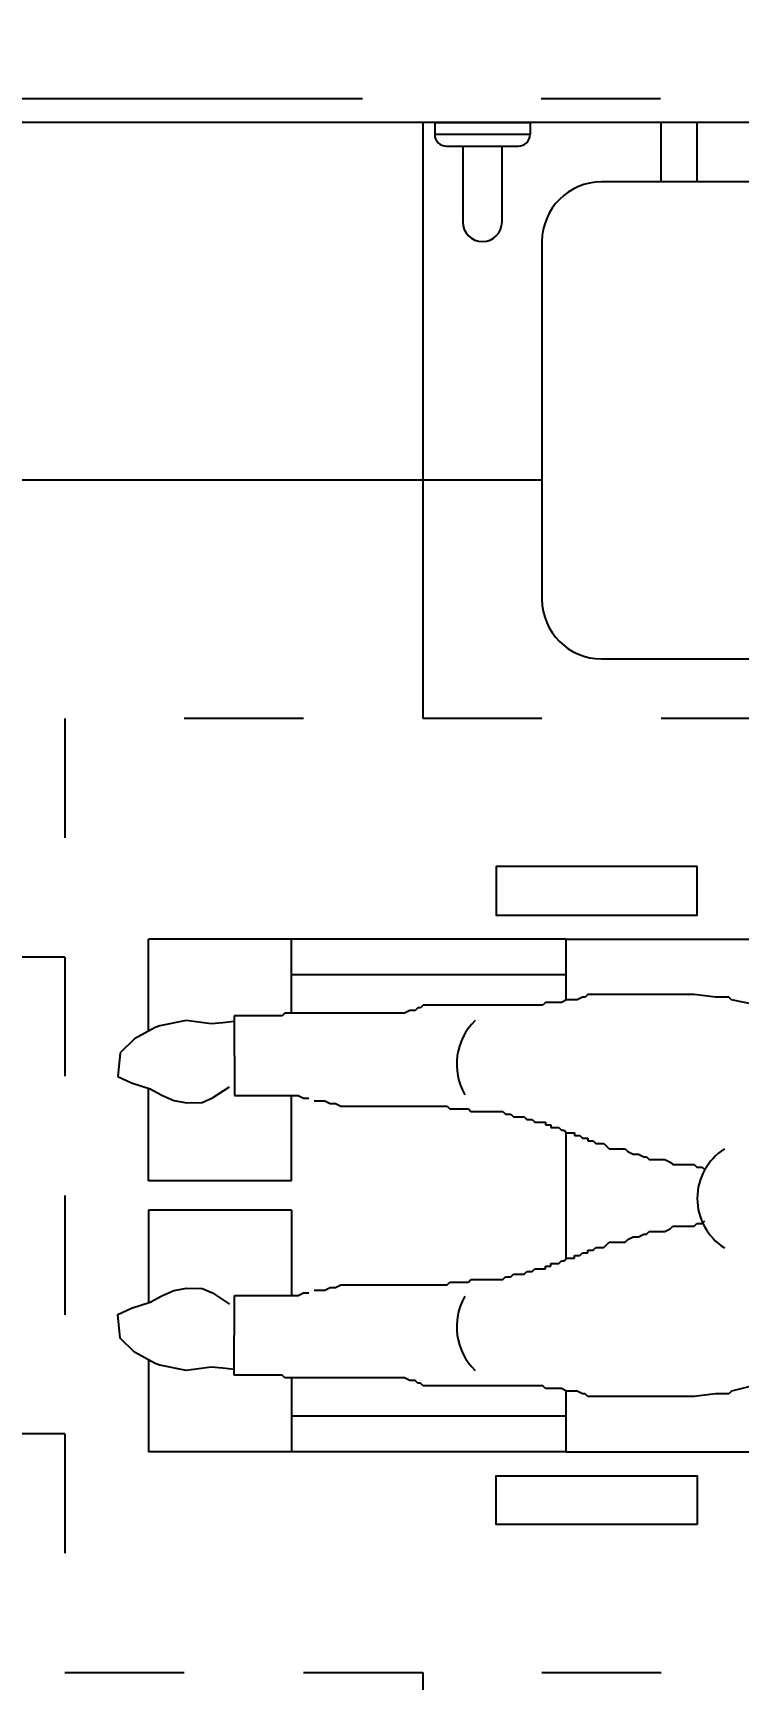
# Model space of a CAD drawing. Header units: inches. Extents: x -64 to 509, y -100 to 268.
# Drawn here: x 71.603 to 72.195, y 1.87 to 3.25 of the extents above; entities that cross this region are included whole.
import ezdxf

# ---------------------------------------------------------------- set-up
doc = ezdxf.new("R2010")
doc.units = ezdxf.units.IN
doc.header["$MEASUREMENT"] = 0
doc.header["$PDMODE"] = 35
doc.linetypes.add('DASHDOTX2', pattern=[2, 1, -0.5, 0, -0.5])
doc.linetypes.add('HIDDEN2', pattern=[0.1875, 0.125, -0.0625])
for name, color, linetype in [('ARQ_REBOCO', 4, 'Continuous'), ('BL-SAN-01', 1, 'Continuous'), ('COTA', 1, 'Continuous'), ('EQUIP', 3, 'Continuous'), ('PISOS', 8, 'Continuous'), ('PROJ COBERTA', 8, 'DASHDOTX2')]:
    doc.layers.add(name, color=color, linetype=linetype)
doc.styles.add('AMB125', font='verdana.ttf')
doc.dimstyles.new('COTA125$0', dxfattribs={"dimtxt": 0.225, "dimasz": 0.1, "dimexe": 0.15, "dimexo": 0.5, "dimgap": 0.15, "dimtad": 1, "dimzin": 4, "dimdsep": 46, "dimtxsty": 'AMB125', "dimblk": 'ARCHTICK', "dimcen": -0.1, "dimdle": 0.05, "dimclrd": 256, "dimclre": 256, "dimclrt": 3, "dimadec": 0, "dimazin": 0, "dimtfac": 1, "dimtix": 1, "dimtmove": 2, "dimatfit": 3, "dimldrblk": 'OPEN30', "dimfxl": 0.5, "dimfxlon": 1, "dimtvp": 0.5, "dimtfillclr": 2, "dimtolj": 1, "dimtzin": 4, "dimarcsym": 0})

# ---------------------------------------------------------------- blocks, each defined once
blk = doc.blocks.new('_ArchTick')
at = {"color": 0, "linetype": 'ByBlock', "const_width": 0.15}
blk.add_lwpolyline([(-0.5, -0.5), (0.5, 0.5)], dxfattribs=at)
blk = doc.blocks.new('*D130')
at = {"layer": 'COTA', "lineweight": -2, "transparency": 16777216}
for p, q in [((66.77481916816689, 3.325366488279316), (66.77481916816689, 3.425366488279316)), ((67.27481916816689, 3.325366488279316), (66.62481916816688, 3.325366488279316)), ((66.77481916816689, 3.325366488279316), (66.77481916816689, 3.175366488279339)), ((67.27481916816689, 3.175366488279339), (66.62481916816688, 3.175366488279339)), ((66.77481916816689, 3.175366488279339), (66.77481916816689, 3.075366488279339))]:
    blk.add_line(p, q, dxfattribs=at)
at = {"layer": 'DEFPOINTS', "color": 0, "transparency": 16777216}
for p in [(72.98025737226112, 3.325366488279315), (66.77481916816689, 3.175366488279339), (72.83025737226114, 3.175366488279337)]:
    blk.add_point(p, dxfattribs=at)
at = {"layer": 'COTA', "lineweight": -2, "transparency": 16777216, "xscale": 0.1, "yscale": 0.1, "zscale": 0.1}
for p, rotation in [((66.77481916816689, 3.325366488279316), 270), ((66.77481916816689, 3.175366488279339), 90)]:
    blk.add_blockref('_ArchTick', p, dxfattribs=dict(at, rotation=rotation))
at = {"layer": 'COTA', "color": 2, "transparency": 16777216, "insert": (66.50959922189422, 3.250366488279338), "char_height": 0.225, "attachment_point": 5, "rotation": 90, "style": 'AMB125'}
blk.add_mtext('\\A1;.15', dxfattribs=at)
blk = doc.blocks.new('_Open30')
at = {"color": 0, "linetype": 'ByBlock', "lineweight": -2}
for p, q in [((-1, 0.26794919), (0, 0)), ((0, 0), (-1, -0.26794919)), ((0, 0), (-1, 0))]:
    blk.add_line(p, q, dxfattribs=at)
blk = doc.blocks.new('*D131')
at = {"layer": 'COTA', "lineweight": -2, "transparency": 16777216}
for p, q in [((66.77481916816687, 3.225366488279339), (66.77481916816687, -6.124633511720775)), ((67.27481916816687, 3.175366488279339), (66.62481916816687, 3.175366488279339)), ((67.27481916816687, -6.074633511720775), (66.62481916816687, -6.074633511720775))]:
    blk.add_line(p, q, dxfattribs=at)
at = {"layer": 'DEFPOINTS', "color": 0, "transparency": 16777216}
for p in [(72.83025737226114, 3.175366488279337), (66.77481916816687, -6.074633511720775), (72.98025737226124, -6.074633511720776)]:
    blk.add_point(p, dxfattribs=at)
at = {"layer": 'COTA', "lineweight": -2, "transparency": 16777216, "xscale": 0.1, "yscale": 0.1, "zscale": 0.1}
for p, rotation in [((66.77481916816687, 3.175366488279339), 90), ((66.77481916816687, -6.074633511720775), 270)]:
    blk.add_blockref('_ArchTick', p, dxfattribs=dict(at, rotation=rotation))
at = {"layer": 'COTA', "color": 2, "transparency": 16777216, "insert": (66.50763481625283, -1.449633511720707), "char_height": 0.225, "attachment_point": 5, "rotation": 90, "style": 'AMB125'}
blk.add_mtext('\\A1;9.25', dxfattribs=at)

msp = doc.modelspace()

# ---------------------------------------------------------------- hatches: boundary and pattern name
at = {"layer": 'PISOS'}
h = msp.add_hatch(dxfattribs=at)
h.set_pattern_fill('_USER,_O', color=256, scale=0.4, double=1, pattern_type=0)
h.set_pattern_definition([(0, (69.53025737226164, -5.924633511720799), (0, 0.4), []), (90, (69.53025737226164, -5.924633511720799), (-0.4, 2.449212707644755e-17), [])])
edge = h.paths.add_edge_path()
edge.add_line((70.06343424301015, -5.639657453396666), (70.06343424301015, -5.924633511720799))
edge.add_line((70.06343424301015, -5.924633511720799), (70.58025737226126, -5.924633511720799))
edge.add_line((70.58025737226126, -5.924633511720799), (70.58025737226114, -4.824633511720734))
edge.add_line((70.58025737226114, -4.824633511720734), (69.48025737226016, -4.824633511720778))
edge.add_line((69.48025737226016, -4.824633511720778), (69.48025737226016, -5.924633511720799))
edge.add_line((69.48025737226016, -5.924633511720799), (70.04708050151264, -5.924633511720799))
edge.add_line((70.04708050151264, -5.924633511720799), (70.04708050151264, -5.639657453396666))
edge.add_arc((70.0552573722614, -5.576405695460946), 0.063778100451493, -82.6339409716997, 262.63394097169964, ccw=False)
edge = h.paths.add_edge_path()
edge.add_line((70.68025737226117, -4.824633511720734), (70.68025737226117, -5.924633511720799))
edge.add_line((70.68025737226117, -5.924633511720799), (71.17208050151264, -5.924633511720799))
edge.add_line((71.17208050151264, -5.924633511720799), (71.17208050151264, -5.639657453396666))
edge.add_arc((71.1802573722614, -5.576405695460946), 0.063778100451493, -82.6339409716997, 262.63394097169964, ccw=False)
edge.add_line((71.18843424301015, -5.639657453396666), (71.18843424301015, -5.924633511720799))
edge.add_line((71.18843424301015, -5.924633511720799), (71.68025737226117, -5.924633511720799))
edge.add_line((71.68025737226117, -5.924633511720799), (71.68025737226117, -4.824633511720705))
edge.add_line((71.68025737226117, -4.824633511720705), (70.68025737226117, -4.824633511720734))
edge = h.paths.add_edge_path()
edge.add_line((71.78025737226119, -4.824633511720705), (71.78025737226119, -5.924633511720799))
edge.add_line((71.78025737226119, -5.924633511720799), (72.29708050151264, -5.924633511720799))
edge.add_line((72.29708050151264, -5.924633511720799), (72.29708050151264, -5.639657453396666))
edge.add_arc((72.3052573722614, -5.576405695460946), 0.063778100451493, -82.6339409716997, 262.63394097169964, ccw=False)
edge.add_line((72.31343424301015, -5.639657453396666), (72.31343424301015, -5.924633511720799))
edge.add_line((72.31343424301015, -5.924633511720799), (72.83025737226126, -5.924633511720799))
edge.add_line((72.83025737226126, -5.924633511720799), (72.83025737226117, -4.824633511720663))
edge.add_line((72.83025737226117, -4.824633511720663), (71.78025737226119, -4.824633511720705))
edge = h.paths.add_edge_path(flags=17)
edge.add_arc((72.87482241067755, -0.8446335117207578), 0.8802222222222014, 180, 267.0979138310177)
edge.add_line((72.83025737226114, -1.723726861624357), (72.83025737226126, -0.8446335117207582))
edge.add_line((72.83025737226126, -0.8446335117207582), (71.99460018845535, -0.8446335117207581))
edge = h.paths.add_edge_path(flags=17)
edge.add_arc((71.42686557775949, 0.007083017137104408), 0.4317298525222815, 270.4501368342915, 323.6356146296331, ccw=False)
edge.add_line((71.43025737226117, -0.4246335117206286), (71.43025737226117, -0.6246335117206172))
edge.add_line((71.43025737226117, -0.6246335117206172), (72.83025737226114, -0.6246335117206172))
edge.add_line((72.83025737226114, -0.6246335117206172), (72.83025737226114, 0.1753664882793373))
edge.add_line((72.83025737226114, 0.1753664882793373), (71.35025737226113, 0.1753664882793373))
edge.add_line((71.35025737226113, 0.1753664882793373), (71.7745214409731, -0.2488975804325266))
edge = h.paths.add_edge_path(flags=16)
edge.add_arc((72.41503940568728, -0.2269120632526196), 0.1687974129083938, 142.7045753202198, 179.2265559700913, ccw=False)
edge.add_arc((72.463616180551, -0.2740389521349838), 0.2361341343275665, 119.80175941857269, 140.7493371870428, ccw=False)
edge.add_arc((72.48062737226105, -0.3124835117207124), 0.2779829480382423, 97.10226339348498, 118.90605981831041, ccw=False)
edge.add_arc((72.46842681670553, -0.3199390672762624), 0.2841716419272859, 74.10437847186648, 94.47443525321148, ccw=False)
edge.add_arc((72.46664799726109, -0.3221960117204293), 0.2868315603172294, 60.87415477665883, 73.88611532732841, ccw=False)
edge.add_arc((72.35850737226028, -0.5921335117211063), 0.5764549527073777, 60.05478462600291, 64.54626975780252, ccw=False)
edge.add_arc((72.57480737226147, -0.2343835117204762), 0.158739298851544, 54.82316965519709, 63.24931728084829, ccw=False)
edge.add_line((72.66625737226104, -0.1046335117206354), (72.70343032587066, -0.1252573498630767))
edge.add_line((72.70343032587066, -0.1252573498630767), (72.70396188807639, -0.1253384356233056))
edge.add_arc((72.70441428204546, -0.1223727418261759), 0.00300000000026403, 241.7011865363488, 261.3268259518133, ccw=False)
edge.add_line((72.70299207211983, -0.125014203340001), (72.66625737226119, -0.1046335117206354))
edge.add_line((72.66625737226119, -0.1046335117206354), (72.64625737226105, -0.09363351172065398))
edge.add_arc((72.39350737226104, -0.5741335117215082), 0.5429206318614388, 62.25497603196912, 66.92958775022255)
edge.add_arc((72.46043594368949, -0.3585977974346727), 0.3192171746502668, 62.81858067712727, 74.4041736671854)
edge.add_arc((72.4740729278165, -0.3244390672762661), 0.2826774145865483, 75.2050947263072, 95.64706275386308)
edge.add_arc((72.48152782680641, -0.3109289662661052), 0.2701081458213847, 97.50305241785381, 120.0530140270087)
edge.add_arc((72.48073356273726, -0.2964549402920799), 0.2572658835439396, 121.5144025703507, 138.0967396142496)
edge.add_arc((72.40362387711541, -0.2222854534681309), 0.1503848368675462, 139.5076139119993, 180.8946333791521)
edge.add_arc((72.4036238771154, -0.2269815699731599), 0.150384836867529, 179.1053666209193, 220.4923860881432)
edge.add_arc((72.48073356273723, -0.1528120831491774), 0.2572658835439434, 221.9032603858415, 238.485597429609)
edge.add_arc((72.48152782680644, -0.1383380571751487), 0.270108145821413, 239.9469859729428, 262.4969475821226)
edge.add_arc((72.47407292781648, -0.124827956165064), 0.2826774145864909, 264.3529372461213, 284.7949052737318)
edge.add_arc((72.46043594368956, -0.09066922600661448), 0.3192171746502289, 285.5958263328325, 297.1814193228677)
edge.add_arc((72.39350737226088, 0.1248664882804194), 0.5429206318616745, 293.0704122497881, 297.7450239680381)
edge.add_line((72.64625737226106, -0.3556335117206118), (72.66625737226124, -0.3446335117205592))
edge.add_line((72.66625737226124, -0.3446335117205592), (72.70343032587066, -0.3240096735782032))
edge.add_line((72.70343032587066, -0.3240096735782032), (72.70396188807639, -0.3239285878179743))
edge.add_arc((72.70441428204546, -0.3268942816151323), 0.0030000000002921, 98.67317404810484, 119.7448813007799)
edge.add_line((72.70292586523007, -0.3242895521886027), (72.66625737226104, -0.3446335117206445))
edge.add_arc((72.57480737226054, -0.2148835117208159), 0.1587392988520742, 296.75068271931366, 305.1768303450821, ccw=False)
edge.add_arc((72.35850737226195, 0.1428664882796877), 0.5764549527065179, 295.4537302420599, 299.9452153738197, ccw=False)
edge.add_arc((72.46664799726106, -0.1270710117208667), 0.2868315603172214, 286.1138846725126, 299.1258452233618, ccw=False)
edge.add_arc((72.46842681670549, -0.1293279561650388), 0.2841716419272737, 265.52556474681404, 285.8956215279761, ccw=False)
edge.add_arc((72.48062737226107, -0.1367835117205244), 0.2779829480382922, 241.0939401816652, 262.89773660653105, ccw=False)
edge.add_arc((72.46361618055101, -0.1752280713063243), 0.2361341343275558, 219.2506628129594, 240.1982405813901, ccw=False)
edge.add_arc((72.41503940568731, -0.2223549601886565), 0.1687974129084136, 180.7734440297652, 217.2954246797889, ccw=False)
edge = h.paths.add_edge_path(flags=16)
edge.add_arc((72.41455452528587, -0.2277260384110545), 0.1253353113750237, 123.01888892839861, 178.5861389790632, ccw=False)
edge.add_arc((72.49757780704375, -0.3525574247641655), 0.2752505763337822, 100.7456748537636, 123.35022007393371, ccw=False)
edge.add_arc((72.47526667825457, -0.2341469186607385), 0.1547566338603131, 62.93775935053401, 100.80407232653903, ccw=False)
edge.add_arc((72.47969349314371, -0.2255271797730896), 0.1450666318184272, 0.35296698434689233, 62.9458620333553, ccw=False)
edge.add_arc((72.47969349314361, -0.2237398436682405), 0.1450666318185262, 297.05413797594593, 359.64703301567306, ccw=False)
edge.add_arc((72.47526667825473, -0.2151201047805875), 0.1547566338602996, 259.1959276758434, 297.0622406580999, ccw=False)
edge.add_arc((72.49757780704377, -0.09670959867711931), 0.2752505763337877, 236.6497799258303, 259.2543251476065, ccw=False)
edge.add_arc((72.4145545252859, -0.2215409850302171), 0.1253353113750451, 181.4138610208103, 236.98111107108082, ccw=False)
edge = h.paths.add_edge_path(flags=0)
edge.add_arc((72.40907586541168, -0.2257499500768026), 0.1148239208701806, 123.1672895650037, 179.4429016765808, ccw=False)
edge.add_arc((72.49225517226081, -0.3402035117206965), 0.2562324774590934, 100.34156276324802, 124.7353373183374, ccw=False)
edge.add_arc((72.4734580764865, -0.2271652018615247), 0.1416675304146267, 59.07776214136419, 101.06974684521128, ccw=False)
edge.add_arc((72.47666015003877, -0.2266612894983395), 0.1396119491120727, 0.8322152547312953, 60.09887458396321, ccw=False)
edge.add_arc((72.47666015003877, -0.2226057339429305), 0.1396119491120733, 299.90112541593567, 359.1677847452413, ccw=False)
edge.add_arc((72.47345807648634, -0.2221018215798086), 0.1416675304146491, 258.93025315494333, 300.9222378586036, ccw=False)
edge.add_arc((72.49225517226112, -0.1090635117206318), 0.2562324774592197, 235.26466268167468, 259.6584372367344, ccw=False)
edge.add_arc((72.40907586541168, -0.2235170733644694), 0.1148239208701867, 180.5570983237209, 236.8327104351676, ccw=False)
edge = h.paths.add_edge_path(flags=0)
edge.add_line((72.47825737226106, -0.1796335117206809), (72.55825737226098, -0.1796335117206809))
edge.add_line((72.55825737226098, -0.1796335117206809), (72.55825737226098, -0.269633511720599))
edge.add_line((72.55825737226098, -0.269633511720599), (72.47825737226106, -0.269633511720599))
edge.add_arc((72.47825737226106, -0.2246335117206399), 0.04499999999995907, 90, 270, ccw=False)
edge = h.paths.add_edge_path(flags=16)
edge.add_line((72.71626172731158, -0.3051180898368671), (72.71626172731158, -0.1441489336044128))
edge.add_arc((72.69626172731161, -0.1441489336044441), 0.0199999999999676, 8.961212815037978e-11, 21.17047005452896)
edge.add_arc((72.7073474481279, -0.2352831054857387), 0.09864750907059301, 66.76932594605961, 85.6021324669124, ccw=False)
edge.add_arc((72.71672762504421, -0.2004144984043457), 0.06311516811436135, 46.39461722343441, 62.103822809443216, ccw=False)
edge.add_line((72.76025737226098, -0.1547123589210742), (72.76025737226098, -0.2945546645202057))
edge.add_arc((72.71672762504413, -0.2488525250369527), 0.06311516811440572, 297.89617719072504, 313.6053827766334, ccw=False)
edge.add_arc((72.70734744812759, -0.2139839179555612), 0.09864750907070763, 274.39786753324813, 293.23067405417146, ccw=False)
edge.add_arc((72.6962617273116, -0.3051180898368734), 0.01999999999998182, 338.8295299452531, 360.0000000000181)
edge = h.paths.add_edge_path(flags=0)
edge.add_line((72.74275737226105, -0.2605763500722844), (72.74275737226105, -0.1886906733689955))
edge.add_arc((72.73924869832835, -0.1826335117207284), 0.006999999999946118, 300.0820143132734, 320.9752057014621)
edge.add_arc((72.74756357199556, -0.189372723457423), 0.003702994858203361, 4.038473404899889, 140.9752057016019, ccw=False)
edge.add_line((72.75125737226108, -0.1891119351941768), (72.75125737226108, -0.2596335117206081))
edge.add_arc((72.74756357199556, -0.2598942999838567), 0.003702994858196349, -140.97520570159998, 4.038473404936781, ccw=False)
edge.add_arc((72.73924869832835, -0.2666335117205513), 0.00699999999994474, 39.0247942985365, 59.91798568672571)
edge = h.paths.add_edge_path(flags=17)
edge.add_line((72.83025737226114, 0.2753664882793601), (72.83025737226114, 1.075366488279315))
edge.add_line((72.83025737226114, 1.075366488279315), (71.43025737226117, 1.075366488279315))
edge.add_line((71.43025737226117, 1.075366488279315), (71.43025737226117, 0.875366488279326))
edge.add_arc((71.42686557775949, 0.4436499594215821), 0.4317298525222929, 36.36438537037901, 89.54986316570847, ccw=False)
edge.add_line((71.77452144097306, 0.6996305569912948), (71.35025737226113, 0.2753664882793601))
edge.add_line((71.35025737226113, 0.2753664882793601), (72.83025737226114, 0.2753664882793601))
edge = h.paths.add_edge_path(flags=16)
edge.add_arc((72.4150394056873, 0.6730879367473575), 0.1687974129084072, 142.7045753202776, 179.2265559701106, ccw=False)
edge.add_arc((72.46361618055141, 0.6259610478647615), 0.2361341343280285, 119.80175941875899, 140.7493371871018, ccw=False)
edge.add_arc((72.48062737226083, 0.5875164882796233), 0.2779829480378655, 97.10226339343558, 118.9060598184135, ccw=False)
edge.add_arc((72.46842681670546, 0.5800609327236989), 0.2841716419273063, 74.10437847135847, 94.47443525318539, ccw=False)
edge.add_arc((72.46664799726115, 0.5778039882791062), 0.2868315603176373, 60.87415477665883, 73.88611532687332, ccw=False)
edge.add_arc((72.35850737226191, 0.3078664882803785), 0.5764549527053471, 60.05478462607579, 64.54626975785811, ccw=False)
edge.add_arc((72.57480737226068, 0.6656164882794351), 0.1587392988520563, 54.823169654976084, 63.249317280625576, ccw=False)
edge.add_line((72.66625737226104, 0.7953664882793419), (72.70343032587078, 0.7747426501369006))
edge.add_line((72.70343032587078, 0.7747426501369006), (72.70396188807617, 0.7746615643767569))
edge.add_arc((72.70441428204525, 0.7776272581739831), 0.00300000000036163, 241.7011866862278, 261.3268259518232, ccw=False)
edge.add_line((72.70299207212648, 0.7749857966563525), (72.66625737226117, 0.7953664882792424))
edge.add_line((72.66625737226117, 0.7953664882792424), (72.64625737226105, 0.8063664882793233))
edge.add_arc((72.39350737225969, 0.3258664882799027), 0.5429206318607985, 62.2549760317726, 66.92958775002586)
edge.add_arc((72.46043594369013, 0.5414022025647725), 0.3192171746506011, 62.81858067726418, 74.40417366732655)
edge.add_arc((72.47407292781648, 0.5755609327237259), 0.2826774145865304, 75.20509472630923, 95.6470627538605)
edge.add_arc((72.48152782680647, 0.5890710337341598), 0.2701081458211068, 97.50305241787375, 120.0530140270113)
edge.add_arc((72.48073356273733, 0.6035450597078804), 0.257265883543931, 121.5144025703222, 138.0967396141237)
edge.add_arc((72.40362387711548, 0.6777145465317003), 0.1503848368676076, 139.5076139117467, 180.8946333789174)
edge.add_arc((72.40362387711531, 0.6730184300270553), 0.1503848368674474, 179.1053666208309, 220.4923860882818)
edge.add_arc((72.48073356273727, 0.7471879168504705), 0.257265883543587, 221.9032603858099, 238.4855974295862)
edge.add_arc((72.48152782680643, 0.7616619428249369), 0.2701081458214041, 239.94698597298, 262.4969475821255)
edge.add_arc((72.47407292781685, 0.7751720438350211), 0.2826774145865215, 264.3529372460467, 284.7949052735455)
edge.add_arc((72.46043594368957, 0.8093307739939373), 0.3192171746507915, 285.5958263327062, 297.1814193228387)
edge.add_arc((72.39350737226104, 1.02486648827882), 0.5429206318602123, 293.0704122498506, 297.745023968099)
edge.add_line((72.64625737226105, 0.5443664882793513), (72.66625737226099, 0.555366488279347))
edge.add_line((72.66625737226099, 0.555366488279347), (72.70343032587078, 0.5759903264217741))
edge.add_line((72.70343032587078, 0.5759903264217741), (72.70396188807617, 0.5760714121819177))
edge.add_arc((72.70441428204524, 0.5731057183846887), 0.003000000000362232, 98.67317404790055, 109.4634738818869)
edge.add_arc((72.70441428204549, 0.5731057183855068), 0.002999999999675995, 109.4634738916994, 119.7448813050321)
edge.add_line((72.70292586523021, 0.5757104478113888), (72.66625737226104, 0.5553664882793328))
edge.add_arc((72.57480737226136, 0.6851164882791313), 0.1587392988515748, 296.7506827190943, 305.1768303448452, ccw=False)
edge.add_arc((72.35850737226049, 1.042866488278347), 0.5764549527060114, 295.4537302422559, 299.9452153740231, ccw=False)
edge.add_arc((72.46664799726113, 0.7729289882796128), 0.2868315603176863, 286.1138846726985, 299.12584522331656, ccw=False)
edge.add_arc((72.46842681670549, 0.770672043834958), 0.2841716419272917, 265.52556474680574, 285.8956215282045, ccw=False)
edge.add_arc((72.48062737226105, 0.7632164882793886), 0.277982948038232, 241.0939401817518, 262.8977366065236, ccw=False)
edge.add_arc((72.46361618055137, 0.7247719286937332), 0.2361341343277964, 219.2506628128566, 240.1982405814314, ccw=False)
edge.add_arc((72.41503940568712, 0.6776450398113911), 0.1687974129082334, 180.7734440298092, 217.2954246797564, ccw=False)
edge = h.paths.add_edge_path(flags=16)
edge.add_arc((72.4145545252861, 0.6722739615889975), 0.1253353113751404, 123.01888892727939, 178.5861389790078, ccw=False)
edge.add_arc((72.49757780704354, 0.5474425752361207), 0.2752505763334389, 100.7456748530816, 123.35022007337159, ccw=False)
edge.add_arc((72.47526667825475, 0.6658530813392951), 0.1547566338602893, 62.93775930930917, 100.80407232545332, ccw=False)
edge.add_arc((72.47969349314361, 0.67447282022694), 0.1450666318185259, 0.35296698432597395, 62.94586198927749, ccw=False)
edge.add_arc((72.47969349314371, 0.6762601563317647), 0.1450666318184269, 297.0541378966696, 359.6470330156618, ccw=False)
edge.add_arc((72.4752666782547, 0.6848798952194974), 0.1547566338603009, 259.1959276706857, 297.0622405838161, ccw=False)
edge.add_arc((72.49757780704356, 0.8032904013226609), 0.2752505763334446, 236.6497799259565, 259.2543251447326, ccw=False)
edge.add_arc((72.414554525286, 0.6784590149697276), 0.1253353113750112, 181.4138610207048, 236.98111107128, ccw=False)
edge = h.paths.add_edge_path(flags=0)
edge.add_arc((72.4090758654118, 0.674250049923167), 0.1148239208701905, 123.16728956482271, 179.442901676804, ccw=False)
edge.add_arc((72.49225517226118, 0.5597964882796187), 0.2562324774589548, 100.34156276314388, 124.73533731834729, ccw=False)
edge.add_arc((72.47345807648637, 0.6728347981385142), 0.1416675304146569, 59.07776214084868, 101.0697468448048, ccw=False)
edge.add_arc((72.47666015003882, 0.6733387105015279), 0.1396119491121356, 0.8322152549159796, 60.098874583540805, ccw=False)
edge.add_arc((72.47666015003881, 0.6773942660571459), 0.1396119491121408, 299.90112541573814, 359.167784745341, ccw=False)
edge.add_arc((72.47345807648648, 0.6778981784202261), 0.1416675304146208, 258.93025315529167, 300.92223785838263, ccw=False)
edge.add_arc((72.49225517226118, 0.790936488279196), 0.2562324774589741, 235.2646626816288, 259.65843723693763, ccw=False)
edge.add_arc((72.40907586541168, 0.6764829266355843), 0.1148239208700924, 180.5570983239865, 236.83271043515379, ccw=False)
edge = h.paths.add_edge_path(flags=0)
edge.add_line((72.47825737226106, 0.7203664882794101), (72.5582573722611, 0.7203664882794101))
edge.add_line((72.5582573722611, 0.7203664882794101), (72.5582573722611, 0.6303664882793782))
edge.add_line((72.5582573722611, 0.6303664882793782), (72.47825737226106, 0.6303664882793782))
edge.add_arc((72.47825737226106, 0.6753664882793942), 0.04500000000001592, 90, 270, ccw=False)
edge = h.paths.add_edge_path(flags=16)
edge.add_line((72.71626172731158, 0.5948819101631102), (72.71626172731158, 0.7558510663955644))
edge.add_arc((72.69626172731162, 0.7558510663954293), 0.01999999999995339, 3.870735047350121e-10, 21.17047005521297)
edge.add_arc((72.70734744812758, 0.6647168945142676), 0.09864750907069585, 66.76932594587089, 85.60213246677631, ccw=False)
edge.add_arc((72.7167276250442, 0.6995855015951686), 0.06311516811478374, 46.394617223640125, 62.10382280961687, ccw=False)
edge.add_line((72.7602573722611, 0.7452876410789031), (72.7602573722611, 0.6054453354797715))
edge.add_arc((72.71672762504419, 0.6511474749634326), 0.06311516811474044, 297.89617719050614, 313.60538277641524, ccw=False)
edge.add_arc((72.70734744812798, 0.6860160820444555), 0.0986475090705925, 274.3978675330545, 293.23067405395767, ccw=False)
edge.add_arc((72.69626172731158, 0.5948819101631216), 0.01999999999999505, 338.8295299456062, 359.9999999999672)
edge = h.paths.add_edge_path(flags=0)
edge.add_line((72.74275737226105, 0.6394236499277355), (72.74275737226105, 0.7113093266309392))
edge.add_arc((72.7392486983284, 0.7173664882793755), 0.007000000000071253, 300.0820143122768, 320.9752057011132)
edge.add_arc((72.74756357199561, 0.7106272765425785), 0.003702994858152875, 4.038473405245611, 140.9752057011689, ccw=False)
edge.add_line((72.75125737226108, 0.7108880648058431), (72.75125737226108, 0.6403664882793692))
edge.add_arc((72.74756357199561, 0.6401057000160957), 0.003702994858141398, -140.97520570117427, 4.038473405382604, ccw=False)
edge.add_arc((72.7392486983284, 0.6333664882792989), 0.007000000000071034, 39.02479429888826, 59.91798568772413)
edge = h.paths.add_edge_path()
edge.add_line((71.38025737226097, 1.175366488279337), (71.69025737226116, 1.175366488279337))
edge.add_line((71.69025737226116, 1.175366488279337), (71.69025737226114, 1.185366488279328))
edge.add_arc((71.70025737226115, 1.185366488279328), 0.01000000000000512, 90, 180, ccw=False)
edge.add_line((71.70025737226115, 1.195366488279333), (71.71375737226117, 1.195366488279333))
edge.add_line((71.71375737226117, 1.195366488279333), (71.71375737226116, 1.202366488279381))
edge.add_arc((71.78675737226115, 1.202366488279381), 0.07299999999999329, 90, 180.0000000000002, ccw=False)
edge.add_line((71.78675737226115, 1.275366488279374), (72.47375737226116, 1.275366488279374))
edge.add_arc((72.47375737226115, 1.20236648827937), 0.07300000000000395, 8.29913915367797e-12, 89.99999999998892, ccw=False)
edge.add_line((72.54675737226115, 1.202366488279381), (72.54675737226114, 1.195366488279404))
edge.add_line((72.54675737226114, 1.195366488279404), (72.56025737226115, 1.195366488279333))
edge.add_arc((72.56025737226116, 1.185366488279329), 0.01000000000000467, -2.6147972675971687e-12, 90.00000000008151, ccw=False)
edge.add_line((72.57025737226117, 1.185366488279328), (72.57025737226115, 1.175366488279337))
edge.add_line((72.57025737226115, 1.175366488279337), (72.83025737226114, 1.175366488279337))
edge.add_line((72.83025737226114, 1.175366488279337), (72.83025737226114, 1.335366488279419))
edge.add_line((72.83025737226114, 1.335366488279419), (72.82025737226115, 1.335366488279405))
edge.add_arc((72.82025737226117, 1.345366488279421), 0.01000000000001577, 180.0000000000611, 269.9999999999186, ccw=False)
edge.add_line((72.81025737226115, 1.34536648827941), (72.81025737226116, 1.391866488279447))
edge.add_line((72.81025737226116, 1.391866488279447), (72.8032573722611, 1.391866488279405))
edge.add_arc((72.80325737226109, 1.4318664882794), 0.03999999999999559, 179.9999999999847, 270.00000000002035, ccw=False)
edge.add_line((72.7632573722611, 1.431866488279411), (72.76325737226112, 1.875366488279383))
edge.add_line((72.76325737226112, 1.875366488279383), (71.6302573722611, 1.875366488279383))
edge.add_line((71.6302573722611, 1.875366488279383), (71.6302573722611, 2.675366488279337))
edge.add_line((71.6302573722611, 2.675366488279337), (72.44243604520463, 2.675366488279337))
edge.add_arc((72.48202955600128, 2.725366488279292), 0.06377810045148641, 180.0000000000004, 231.6253460531211, ccw=False)
edge.add_line((72.4182514555498, 2.725366488279292), (72.08025737226114, 2.725366488279292))
edge.add_arc((72.08025737226114, 2.77536648827936), 0.05000000000006821, 180, 270, ccw=False)
edge.add_line((72.03025737226108, 2.77536648827936), (72.03025737226108, 3.075366488279315))
edge.add_arc((72.08025737226114, 3.075366488279315), 0.05000000000006821, 90, 180, ccw=False)
edge.add_line((72.08025737226114, 3.125366488279383), (72.1302573722611, 3.125366488279383))
edge.add_line((72.1302573722611, 3.125366488279383), (72.1302573722611, 3.175366488279309))
edge.add_line((72.1302573722611, 3.175366488279309), (72.02025737226109, 3.175366488279309))
edge.add_line((72.02025737226109, 3.175366488279309), (72.0202573722611, 3.165366488279346))
edge.add_arc((72.0102573722611, 3.165366488279346), 0.01000000000000512, -90, 0, ccw=False)
edge.add_line((72.0102573722611, 3.155366488279341), (71.99675737226107, 3.155366488279341))
edge.add_line((71.99675737226107, 3.155366488279341), (71.99675737226113, 3.091866488279379))
edge.add_arc((71.98025737226112, 3.091866488279379), 0.01650000000000773, -180, 0, ccw=False)
edge.add_line((71.96375737226111, 3.091866488279379), (71.96375737226117, 3.155366488279356))
edge.add_line((71.96375737226117, 3.155366488279356), (71.95025737226115, 3.155366488279341))
edge.add_arc((71.95025737226115, 3.165366488279346), 0.01000000000000512, 180, 270, ccw=False)
edge.add_line((71.94025737226114, 3.165366488279346), (71.94025737226116, 3.175366488279309))
edge.add_line((71.94025737226116, 3.175366488279309), (70.98025737226095, 3.17536648827928))
edge.add_line((70.98025737226095, 3.17536648827928), (70.99439950788474, 3.161224352655609))
edge.add_line((70.99439950788474, 3.161224352655609), (70.35816055906125, 2.524985403832005))
edge.add_arc((70.98025737226101, 3.175366488279218), 0.9000000000000169, 226.2733443614071, 270)
edge.add_line((70.98025737226101, 2.275366488279204), (71.08025737226103, 2.275366488279246))
edge.add_line((71.08025737226103, 2.275366488279246), (71.08025737226103, 1.475366488279406))
edge.add_arc((71.13694927362452, 1.232058389642931), 0.2498255442149673, -13.116157409600987, 103.11615740957723, ccw=False)
edge = h.paths.add_edge_path(flags=16)
edge.add_line((72.70341466447553, 1.774798695868412), (72.70354275822821, 1.774725499438304))
edge.add_line((72.70354275822821, 1.774725499438304), (72.70396188807617, 1.774661564376757))
edge.add_arc((72.70441428204524, 1.777627258174009), 0.003000000000384731, 250.536526118258, 261.326825952165, ccw=False)
edge = h.paths.add_edge_path(flags=16)
edge.add_arc((72.41455452528608, 1.672273961588999), 0.1253353113751233, 123.0188889272689, 178.5861389790603, ccw=False)
edge.add_arc((72.49757780704354, 1.54744257523613), 0.2752505763334312, 100.74567485238629, 123.3502200733727, ccw=False)
edge.add_arc((72.47526667825473, 1.665853081339293), 0.1547566338602846, 62.93775935104247, 100.80407232420572, ccw=False)
edge.add_arc((72.47969349314363, 1.674472820226938), 0.145066631818512, 0.3529669843268266, 62.945862033813626, ccw=False)
edge.add_arc((72.47969349314371, 1.67626015633176), 0.1450666318184268, 297.0541378965877, 359.6470330156638, ccw=False)
edge.add_arc((72.47526667825471, 1.684879895219499), 0.1547566338603001, 259.1959276706641, 297.06224058373357, ccw=False)
edge.add_arc((72.49757780704354, 1.803290401322655), 0.27525057633343, 236.64977992593282, 259.254325144726, ccw=False)
edge.add_arc((72.414554525286, 1.678459014969755), 0.125335311375029, 181.4138610207692, 236.9811110712311, ccw=False)
edge = h.paths.add_edge_path(flags=0)
edge.add_arc((72.4090758654118, 1.674250049923179), 0.1148239208701776, 123.16728956497931, 179.4429016760085, ccw=False)
edge.add_arc((72.49225517226117, 1.55979648827958), 0.2562324774589843, 100.34156276337552, 124.73533731840851, ccw=False)
edge.add_arc((72.47345807648635, 1.672834798138519), 0.1416675304146538, 59.077762140989705, 101.06974684522669, ccw=False)
edge.add_arc((72.47666015003881, 1.673338710501536), 0.1396119491121403, 0.8322152546443817, 60.0988745836832, ccw=False)
edge.add_arc((72.47666015003882, 1.677394266057136), 0.139611949112136, 299.90112541559125, 359.16778474507686, ccw=False)
edge.add_arc((72.47345807648645, 1.677898178420209), 0.1416675304146255, 258.9302531542262, 300.9222378582542, ccw=False)
edge.add_arc((72.49225517226114, 1.790936488279197), 0.2562324774589614, 235.2646626815883, 259.65843723635237, ccw=False)
edge.add_arc((72.40907586541174, 1.676482926635555), 0.1148239208701047, 180.5570983231703, 236.83271043501378, ccw=False)
edge = h.paths.add_edge_path(flags=0)
edge.add_line((72.47825737226106, 1.72036648827941), (72.5582573722611, 1.72036648827941))
edge.add_line((72.5582573722611, 1.72036648827941), (72.5582573722611, 1.630366488279378))
edge.add_line((72.5582573722611, 1.630366488279378), (72.47825737226106, 1.630366488279378))
edge.add_arc((72.47825737226106, 1.675366488279394), 0.04500000000001592, 90, 270, ccw=False)
edge = h.paths.add_edge_path()
edge.add_arc((70.98025737226101, 3.175366488279223), 0.9000000000000195, 226.2733443614073, 270, ccw=False)
edge.add_line((70.35816055906125, 2.524985403832005), (70.35800340481683, 2.524828249587586))
edge.add_line((70.35800340481683, 2.524828249587586), (70.3438612691931, 2.538970385211314))
edge.add_line((70.3438612691931, 2.538970385211314), (70.98025737226105, 3.17536648827928))
edge.add_line((70.98025737226105, 3.17536648827928), (69.48025737226017, 3.175366488279222))
edge.add_line((69.48025737226017, 3.175366488279222), (69.48025737226016, -4.824633511720778))
edge.add_line((69.48025737226016, -4.824633511720778), (72.83025737226117, -4.824633511720663))
edge.add_line((72.83025737226117, -4.824633511720663), (72.83025737226106, -3.474633511720754))
edge.add_line((72.83025737226106, -3.474633511720754), (70.43025737226105, -3.47463351172064))
edge.add_line((70.43025737226105, -3.47463351172064), (70.43025737226105, -3.024633511720708))
edge.add_line((70.43025737226105, -3.024633511720708), (70.3302573722616, -3.024633511720708))
edge.add_line((70.3302573722616, -3.024633511720708), (70.3302573722616, -2.874633511720617))
edge.add_line((70.3302573722616, -2.874633511720617), (70.33025737226149, -2.374812134346826))
edge.add_line((70.33025737226149, -2.374812134346826), (72.83025737226114, -2.374812134346712))
edge.add_line((72.83025737226114, -2.374812134346712), (72.83025737226114, -1.774633511720594))
edge.add_line((72.83025737226114, -1.774633511720594), (72.83025737226114, -1.723726861624357))
edge.add_arc((72.87482241067755, -0.8446335117207575), 0.8802222222222, 180.0000000000001, 267.0979138310177, ccw=False)
edge.add_line((71.99460018845535, -0.8446335117207582), (71.99460018845525, -0.8246335117206627))
edge.add_line((71.99460018845525, -0.8246335117206627), (72.89460018845534, -0.8246335117207764))
edge.add_line((72.89460018845534, -0.8246335117207764), (72.89460018845534, -0.7746335117207082))
edge.add_line((72.89460018845534, -0.7746335117207082), (70.53025737226164, -0.7746335117205945))
edge.add_line((70.53025737226164, -0.7746335117205945), (70.53025737226164, -0.6246335117206172))
edge.add_line((70.53025737226164, -0.6246335117206172), (71.33025737226114, -0.6246335117206172))
edge.add_line((71.33025737226114, -0.6246335117206172), (71.33025737226114, -0.4246335117206854))
edge.add_line((71.33025737226114, -0.4246335117206854), (71.43025737225395, -0.4246335117206854))
edge.add_arc((71.42686557775949, 0.007083017137114678), 0.4317298525222925, 270.4501368333334, 323.6356146296374)
edge.add_line((71.77452144097313, -0.248897580432498), (71.76037930534937, -0.2630397160562552))
edge.add_line((71.76037930534937, -0.2630397160562552), (71.3361152366374, 0.1612243526556085))
edge.add_line((71.3361152366374, 0.1612243526556085), (71.35025737226113, 0.1753664882793373))
edge.add_line((71.35025737226113, 0.1753664882793373), (71.33025737226114, 0.1753664882793373))
edge.add_line((71.33025737226114, 0.1753664882793373), (71.33025737226114, 0.2753664882793601))
edge.add_line((71.33025737226114, 0.2753664882793601), (71.35025737226113, 0.2753664882793601))
edge.add_line((71.35025737226113, 0.2753664882793601), (71.3361152366374, 0.2895086239030888))
edge.add_line((71.3361152366374, 0.2895086239030888), (71.76037930534937, 0.7137726926150663))
edge.add_line((71.76037930534937, 0.7137726926150663), (71.7745214409728, 0.6996305569916217))
edge.add_arc((71.42686557775947, 0.4436499594215811), 0.4317298525222955, 36.364385370433, 89.54986316666663)
edge.add_line((71.43025737225393, 0.8753664882793828), (71.33025737226114, 0.8753664882793828))
edge.add_line((71.33025737226114, 0.8753664882793828), (71.33025737226114, 1.075366488279315))
edge.add_line((71.33025737226114, 1.075366488279315), (70.98025737226101, 1.075366488279315))
edge.add_line((70.98025737226101, 1.075366488279315), (70.98025737226101, 2.275366488279204))

# ---------------------------------------------------------------- linework, layer by layer
at = {"layer": 'ARQ_REBOCO', "ltscale": 10}
msp.add_line((72.83025737226092, 3.175366488279337), (69.48025737226017, 3.175366488279222), dxfattribs=at)
at = {"layer": 'BL-SAN-01'}
for p, q in [((72.05025737226117, 2.490366488279392), (71.70025737226115, 2.490366488279392)), ((71.70025737226115, 2.413025427510547), (71.70025737226115, 2.490366488279392)), ((71.82025737226115, 2.428383082596611), (71.82025737226115, 2.490366488279392)), ((72.05025737226106, 2.490366488279392), (72.43624436942707, 2.490366488279392)), ((72.05025737226117, 2.490366488279392), (72.05025737226117, 2.43919451265333)), ((72.05025737226117, 2.460366488279419), (71.82025737226115, 2.460366488279305)), ((72.06877076714557, 2.443999889150518), (72.06654235018948, 2.441769077293088)), ((72.15790641582623, 2.443999889150518), (72.06877076714557, 2.443999889150518)), ((72.17573360439462, 2.441769077293088), (72.15790641582623, 2.443999889150518)), ((71.9194683018917, 2.430614175342043), (71.91501161505994, 2.428383082596724)), ((71.92392513580387, 2.430614175342043), (71.9194683018917, 2.430614175342043)), ((71.92615355275996, 2.432844987199474), (71.92392513580387, 2.430614175342043)), ((71.92838196971604, 2.432844987199474), (71.92615355275996, 2.432844987199474)), ((71.93061038667213, 2.435076079944906), (71.92838196971604, 2.432844987199474)), ((72.03088797305281, 2.435076079944906), (71.93061038667213, 2.435076079944906)), ((72.0331163900089, 2.437307172690225), (72.03088797305281, 2.435076079944906)), ((72.04648674466512, 2.437307172690225), (72.0331163900089, 2.437307172690225)), ((72.05094357857729, 2.439537984547655), (72.04648674466512, 2.437307172690225)), ((72.05985709932122, 2.439537984547655), (72.05094357857729, 2.439537984547655)), ((72.0643139332334, 2.441769077293088), (72.05985709932122, 2.439537984547655)), ((72.06654235018948, 2.441769077293088), (72.0643139332334, 2.441769077293088)), ((72.18687554209464, 2.441769077293088), (72.17573360439462, 2.441769077293088)), ((72.18910395905073, 2.439537984547655), (72.18687554209464, 2.441769077293088)), ((72.27846115452655, 2.420672147427808), (72.18910395905073, 2.439537984547655)), ((71.70600088027811, 2.416160966274219), (71.68863143210797, 2.406678507491165)), ((71.70991773292974, 2.417757998573165), (71.70600088027811, 2.416160966274219)), ((71.73197141905678, 2.422059543408409), (71.70991773292974, 2.417757998573165)), ((71.75282515925164, 2.419332096181279), (71.73197141905678, 2.422059543408409)), ((71.7626689393685, 2.420149348991799), (71.75282515925164, 2.419332096181279)), ((71.77220744142164, 2.421335240263261), (71.7626689393685, 2.420149348991799)), ((71.81250546464264, 2.42615227073918), (71.7721929420835, 2.42615227073918)), ((71.7721929420835, 2.42615227073918), (71.77239440067433, 2.359222859033139)), ((71.81473388159873, 2.428383082596611), (71.81250546464264, 2.42615227073918)), ((71.91501161505994, 2.428383082596724), (71.81473388159873, 2.428383082596611)), ((71.68863143210797, 2.406678507491165), (71.6765533187903, 2.395091654524208)), ((71.6765533187903, 2.395091654524208), (71.67446858810524, 2.375124552757711)), ((71.67446858810524, 2.375124552757711), (71.68616400830126, 2.369838633545442)), ((71.68616400830126, 2.369838633545442), (71.70157866480326, 2.364832255866077)), ((71.70025737226115, 2.287697686298543), (71.70025737226115, 2.365261385732879)), ((71.70157866480326, 2.364832255866077), (71.71152217993063, 2.359517840936519)), ((71.75383675721571, 2.357139466246281), (71.76814037151576, 2.366572057524081)), ((71.71152217993063, 2.359517840936519), (71.72167043533295, 2.355082940505895)), ((71.72167043533295, 2.355082940505895), (71.73243647352467, 2.353067595438574)), ((71.73243647352467, 2.353067595438574), (71.74535677340555, 2.353277751353744)), ((71.74535677340555, 2.353277751353744), (71.75383675721571, 2.357139466246281)), ((71.77239440067433, 2.359222859033139), (71.82587581929874, 2.359222859033139)), ((71.82025737226115, 2.287697686298543), (71.82025737226115, 2.359222859033139)), ((71.82587581929874, 2.359222859033139), (71.83033265321103, 2.356991766287706)), ((71.83033265321103, 2.356991766287706), (71.8347894871232, 2.356991766287706)), ((71.83924617395496, 2.354760954430276), (71.8481598417793, 2.354760954430276)), ((71.8481598417793, 2.354760954430276), (71.85261652861107, 2.352529861684957)), ((71.85261652861107, 2.352529861684957), (71.85707336252324, 2.352529861684957)), ((71.85707336252324, 2.352529861684957), (71.86153019643541, 2.350298768939524)), ((71.86153019643541, 2.350298768939524), (71.95066584511608, 2.350298768939638)), ((71.95066584511608, 2.350298768939638), (71.95289426207216, 2.348067957082208)), ((71.95289426207216, 2.348067957082208), (71.96849303368447, 2.348067957082208)), ((71.96849303368447, 2.348067957082208), (71.97072145064055, 2.345836864336775)), ((71.97072145064055, 2.345836864336775), (71.99746215995276, 2.345836864336775)), ((71.99746215995276, 2.345836864336775), (71.99969057690885, 2.343606052479345)), ((71.99969057690885, 2.343606052479345), (72.0041472637406, 2.343606052479345)), ((72.0041472637406, 2.343606052479345), (72.00637568069669, 2.341374959734026)), ((72.00637568069669, 2.341374959734026), (72.01528920144062, 2.341374959734026)), ((72.01528920144062, 2.341374959734026), (72.01751761839671, 2.339144147876596)), ((72.01751761839671, 2.339144147876596), (72.02197445230888, 2.339144147876596)), ((72.02197445230888, 2.339144147876596), (72.02420286926508, 2.336913055131163)), ((72.02420286926508, 2.336913055131163), (72.0331163900089, 2.336913055131163)), ((72.0331163900089, 2.336913055131163), (72.0331163900089, 2.334681962385844)), ((72.0331163900089, 2.334681962385844), (72.03757322392119, 2.334681962385844)), ((72.03757322392119, 2.334681962385844), (72.03757322392119, 2.3324511505283)), ((72.03757322392119, 2.3324511505283), (72.04425832770892, 2.3324511505283)), ((72.04425832770892, 2.3324511505283), (72.04648674466512, 2.330220057782981)), ((72.04648674466512, 2.330220057782981), (72.0487151616212, 2.330220057782981)), ((72.0487151616212, 2.330220057782981), (72.05094357857729, 2.327989245925551)), ((72.05025737226117, 2.328676189714201), (72.05025737226117, 2.222056786844405)), ((72.05094357857729, 2.327989245925551), (72.05762868236513, 2.327989245925551)), ((72.05762868236513, 2.327989245925551), (72.05762868236513, 2.325758153180118)), ((72.05762868236513, 2.325758153180118), (72.0620855162773, 2.325758153180118)), ((72.0620855162773, 2.325758153180118), (72.0643139332334, 2.323527060434799)), ((72.0643139332334, 2.323527060434799), (72.06877076714557, 2.323527060434799)), ((72.06877076714557, 2.323527060434799), (72.06877076714557, 2.321296248577369)), ((72.06877076714557, 2.321296248577369), (72.07322745397732, 2.321296248577369)), ((72.07322745397732, 2.321296248577369), (72.07545587093341, 2.319065155831936)), ((72.07545587093341, 2.319065155831936), (72.08214112180178, 2.319065155831936)), ((72.08214112180178, 2.319065155831936), (72.08436939167734, 2.316834343974506)), ((72.08436939167734, 2.316834343974506), (72.08659780863343, 2.314603251229187)), ((72.08659780863343, 2.314603251229187), (72.09996816328953, 2.314603251229187)), ((72.09996816328953, 2.314603251229187), (72.10219658024562, 2.312372158483754)), ((72.10219658024562, 2.312372158483754), (72.1066534141579, 2.310141346626324)), ((72.1066534141579, 2.310141346626324), (72.11111010098955, 2.310141346626324)), ((72.11111010098955, 2.310141346626324), (72.11556693490184, 2.307910253881005)), ((72.11556693490184, 2.307910253881005), (72.11779535185792, 2.307910253881005)), ((72.11779535185792, 2.307910253881005), (72.12002376881401, 2.305679442023575)), ((72.12002376881401, 2.305679442023575), (72.13339412347011, 2.305679442023575)), ((72.13339412347011, 2.305679442023575), (72.13785081030176, 2.303448349278142)), ((72.13785081030176, 2.303448349278142), (72.14007922725796, 2.301217256532823)), ((72.14007922725796, 2.301217256532823), (72.15790641582623, 2.301217256532823)), ((72.15790641582623, 2.301217256532823), (72.16013483278232, 2.298986444675279)), ((72.16013483278232, 2.298986444675279), (72.1645916666946, 2.298986444675279)), ((72.1645916666946, 2.298986444675279), (72.16681993657016, 2.29675535192996)), ((71.82025737226115, 2.287697686298543), (71.70025737226115, 2.287697686298543)), ((71.82025737226115, 2.263035290260177), (71.70025737226115, 2.263035290260177)), ((71.70025737226115, 2.263035290260177), (71.70025737226115, 2.185471590825841)), ((71.82025737226115, 2.263035290260177), (71.82025737226115, 2.191510117525468)), ((72.15790641582623, 2.249515720025897), (72.16013483278232, 2.251746531883441)), ((72.16013483278232, 2.251746531883441), (72.1645916666946, 2.251746531883441)), ((72.1645916666946, 2.251746531883441), (72.16681993657016, 2.25397762462876)), ((72.09996816328953, 2.236129725329533), (72.10219658024562, 2.238360818074966)), ((72.10219658024562, 2.238360818074966), (72.1066534141579, 2.240591629932396)), ((72.1066534141579, 2.240591629932396), (72.11111010098955, 2.240591629932396)), ((72.11111010098955, 2.240591629932396), (72.11556693490184, 2.242822722677715)), ((72.11556693490184, 2.242822722677715), (72.11779535185792, 2.242822722677715)), ((72.11779535185792, 2.242822722677715), (72.12002376881401, 2.245053534535145)), ((72.12002376881401, 2.245053534535145), (72.13339412347011, 2.245053534535145)), ((72.13339412347011, 2.245053534535145), (72.13785081030176, 2.247284627280578)), ((72.13785081030176, 2.247284627280578), (72.14007922725796, 2.249515720025897)), ((72.14007922725796, 2.249515720025897), (72.15790641582623, 2.249515720025897)), ((72.0487151616212, 2.220512918775739), (72.05094357857729, 2.222743730633169)), ((72.05094357857729, 2.222743730633169), (72.05762868236513, 2.222743730633169)), ((72.05762868236513, 2.222743730633169), (72.05762868236513, 2.224974823378602)), ((72.05762868236513, 2.224974823378602), (72.0620855162773, 2.224974823378602)), ((72.0620855162773, 2.224974823378602), (72.0643139332334, 2.227205916123921)), ((72.0643139332334, 2.227205916123921), (72.06877076714557, 2.227205916123921)), ((72.06877076714557, 2.227205916123921), (72.06877076714557, 2.229436727981351)), ((72.06877076714557, 2.229436727981351), (72.07322745397732, 2.229436727981351)), ((72.07322745397732, 2.229436727981351), (72.07545587093341, 2.231667820726784)), ((72.07545587093341, 2.231667820726784), (72.08214112180178, 2.231667820726784)), ((72.08214112180178, 2.231667820726784), (72.08436939167734, 2.233898632584214)), ((72.08436939167734, 2.233898632584214), (72.08659780863343, 2.236129725329533)), ((72.08659780863343, 2.236129725329533), (72.09996816328953, 2.236129725329533)), ((72.0041472637406, 2.207126924079375), (72.00637568069669, 2.209358016824694)), ((72.00637568069669, 2.209358016824694), (72.01528920144062, 2.209358016824694)), ((72.01528920144062, 2.209358016824694), (72.01751761839671, 2.211588828682125)), ((72.01751761839671, 2.211588828682125), (72.02197445230888, 2.211588828682125)), ((72.02197445230888, 2.211588828682125), (72.02420286926508, 2.213819921427557)), ((72.02420286926508, 2.213819921427557), (72.0331163900089, 2.213819921427557)), ((72.0331163900089, 2.213819921427557), (72.0331163900089, 2.216051014172876)), ((72.0331163900089, 2.216051014172876), (72.03757322392119, 2.216051014172876)), ((72.03757322392119, 2.216051014172876), (72.03757322392119, 2.21828182603042)), ((72.03757322392119, 2.21828182603042), (72.04425832770892, 2.21828182603042)), ((72.04425832770892, 2.21828182603042), (72.04648674466512, 2.220512918775739)), ((72.04648674466512, 2.220512918775739), (72.0487151616212, 2.220512918775739)), ((71.71152217993063, 2.191215135622087), (71.72167043533295, 2.195650036052712)), ((71.72167043533295, 2.195650036052712), (71.73243647352467, 2.197665381120032)), ((71.73243647352467, 2.197665381120032), (71.74535677340555, 2.197455225204976)), ((71.74535677340555, 2.197455225204976), (71.75383675721571, 2.193593510312326)), ((71.83924617395496, 2.195972022128331), (71.8481598417793, 2.195972022128331)), ((71.8481598417793, 2.195972022128331), (71.85261652861107, 2.19820311487365)), ((71.85261652861107, 2.19820311487365), (71.85707336252324, 2.19820311487365)), ((71.85707336252324, 2.19820311487365), (71.86153019643541, 2.200434207619082)), ((71.86153019643541, 2.200434207619082), (71.95066584511608, 2.200434207619082)), ((71.95066584511608, 2.200434207619082), (71.95289426207216, 2.202665019476512)), ((71.95289426207216, 2.202665019476512), (71.96849303368447, 2.202665019476512)), ((71.96849303368447, 2.202665019476512), (71.97072145064055, 2.204896112221945)), ((71.97072145064055, 2.204896112221945), (71.99746215995276, 2.204896112221945)), ((71.99746215995276, 2.204896112221945), (71.99969057690885, 2.207126924079375)), ((71.99969057690885, 2.207126924079375), (72.0041472637406, 2.207126924079375)), ((71.68616400830126, 2.180894343013165), (71.70157866480326, 2.18590072069253)), ((71.70157866480326, 2.18590072069253), (71.71152217993063, 2.191215135622087)), ((71.75383675721571, 2.193593510312326), (71.76814037151576, 2.184160919034525)), ((71.7721929420835, 2.124580705819426), (71.77239440067433, 2.191510117525468)), ((71.77239440067433, 2.191510117525468), (71.82587581929874, 2.191510117525468)), ((71.82587581929874, 2.191510117525468), (71.83033265321103, 2.1937412102709)), ((71.83033265321103, 2.1937412102709), (71.8347894871232, 2.1937412102709)), ((71.67446858810524, 2.175608423800895), (71.68616400830126, 2.180894343013165)), ((71.6765533187903, 2.155641322034398), (71.67446858810524, 2.175608423800895)), ((71.68863143210797, 2.144054469067441), (71.6765533187903, 2.155641322034398)), ((71.70600088027811, 2.134572010284387), (71.68863143210797, 2.144054469067441)), ((71.70025737226115, 2.137707549048059), (71.70025737226115, 2.060366488279215)), ((71.70991773292974, 2.132974977985441), (71.70600088027811, 2.134572010284387)), ((71.73197141905678, 2.128673433150198), (71.70991773292974, 2.132974977985441)), ((71.75282515925164, 2.131400880377328), (71.73197141905678, 2.128673433150198)), ((71.7626689393685, 2.130583627566807), (71.75282515925164, 2.131400880377328)), ((71.77220744142164, 2.129397736295346), (71.7626689393685, 2.130583627566807)), ((72.27846115452655, 2.133833715666924), (72.18910395905073, 2.111194992011065)), ((71.81250546464264, 2.124580705819426), (71.7721929420835, 2.124580705819426)), ((71.81473388159873, 2.122349893961996), (71.81250546464264, 2.124580705819426)), ((71.91501161505994, 2.122349893961996), (71.81473388159873, 2.122349893961996)), ((71.82025737226115, 2.122349893961996), (71.82025737226115, 2.060366488279215)), ((71.9194683018917, 2.120118801216677), (71.91501161505994, 2.122349893961996)), ((71.92392513580387, 2.120118801216677), (71.9194683018917, 2.120118801216677)), ((71.92615355275996, 2.117887989359247), (71.92392513580387, 2.120118801216677)), ((71.92838196971604, 2.117887989359247), (71.92615355275996, 2.117887989359247)), ((71.93061038667213, 2.115656896613814), (71.92838196971604, 2.117887989359247)), ((72.03088797305281, 2.115656896613814), (71.93061038667213, 2.115656896613814)), ((72.0331163900089, 2.113425803868495), (72.03088797305281, 2.115656896613814)), ((72.04648674466512, 2.113425803868495), (72.0331163900089, 2.113425803868495)), ((72.05094357857729, 2.111194992011065), (72.04648674466512, 2.113425803868495)), ((72.05025737226117, 2.11153846390539), (72.05025737226117, 2.060366488279328)), ((72.05985709932122, 2.111194992011065), (72.05094357857729, 2.111194992011065)), ((72.0643139332334, 2.108963899265632), (72.05985709932122, 2.111194992011065)), ((72.06654235018948, 2.108963899265632), (72.0643139332334, 2.108963899265632)), ((72.06877076714557, 2.106733087408202), (72.06654235018948, 2.108963899265632)), ((72.15790641582623, 2.106733087408202), (72.06877076714557, 2.106733087408202)), ((72.17573360439462, 2.108963899265632), (72.15790641582623, 2.106733087408202)), ((72.18687554209464, 2.108963899265632), (72.17573360439462, 2.108963899265632)), ((72.18910395905073, 2.111194992011065), (72.18687554209464, 2.108963899265632)), ((72.05025737226117, 2.090366488279301), (71.82025737226115, 2.090366488279301)), ((72.05025737226117, 2.060366488279328), (71.70025737226115, 2.060366488279328)), ((72.05025737226106, 2.060366488279328), (72.43624436942707, 2.060366488279328))]:
    msp.add_line(p, q, dxfattribs=at)
at = {"layer": 'BL-SAN-01', "linetype": 'HIDDEN2', "ltscale": 0.5}
msp.add_lwpolyline([(72.83025737226114, 1.875366488279383), (72.83025737226114, 2.675366488279337), (71.6302573722611, 2.675366488279337), (71.6302573722611, 1.875366488279383)], close=True, dxfattribs=at)
at = {"layer": 'BL-SAN-01'}
for points in [[(72.16029794507881, 2.551395980769257), (71.99177485041162, 2.551395980769257), (71.99177485041162, 2.510494486356947), (72.16029794507881, 2.510494486356947)], [(72.16029794507881, 1.999336995789349), (71.99177485041162, 1.999336995789349), (71.99177485041162, 2.040238490201659), (72.16029794507881, 2.040238490201659)]]:
    msp.add_lwpolyline(points, close=True, dxfattribs=at)
for centre, radius, start, end in [((72.00990255328611, 2.385443786366977), 0.0511965277013685, 134.3203088797557, 209.9912047004998), ((72.20968494849114, 2.272930719519877), 0.04922633562233858, 122.5270889566451, 237.4729110963264), ((72.00990255328611, 2.165289190191629), 0.0511965277013685, 150.0087952995009, 225.6796911202454)]:
    msp.add_arc(centre, radius, start, end, dxfattribs=at)
at = {"layer": 'EQUIP', "color": 2}
for p, q in [((71.94025737226116, 3.175366488279337), (71.94025737226116, 3.165366488279346)), ((71.94025737226116, 3.175366488279337), (72.02025737226109, 3.175366488279337)), ((72.02025737226109, 3.175366488279337), (72.02025737226109, 3.165366488279233)), ((72.02025737226109, 3.175366488279337), (72.02025737226109, 3.165366488279346)), ((71.94025737226116, 3.165366488279346), (72.02025737226109, 3.165366488279346)), ((71.95025737226115, 3.155366488279356), (72.0102573722611, 3.155366488279356)), ((71.96375737226117, 3.155366488279356), (71.96375737226117, 3.091866488279379)), ((71.99675737226107, 3.091866488279379), (71.99675737226107, 3.155366488279356))]:
    msp.add_line(p, q, dxfattribs=at)
at = {"layer": 'EQUIP', "color": 1}
for p, q in [((72.1302573722611, 3.125366488279383), (72.1302573722611, 3.175366488279337)), ((72.16025737226119, 3.125366488279383), (72.16025737226119, 3.175366488279337))]:
    msp.add_line(p, q, dxfattribs=at)
msp.add_lwpolyline([(72.70765857405297, 2.73354335902809, 0.2528923875202985), (72.73025737226112, 2.77536648827936), (72.73025737226112, 3.075366488279315, 0.414213562373095), (72.68025737226117, 3.125366488279383), (72.08025737226114, 3.125366488279383, 0.414213562373095), (72.03025737226108, 3.075366488279315), (72.03025737226108, 2.77536648827936, 0.414213562373095), (72.08025737226114, 2.725366488279292), (72.41825145554981, 2.725366488279292)], format="xyb", dxfattribs=at)
at = {"layer": 'EQUIP', "color": 2}
for centre, radius, start, end in [((71.95025737226115, 3.165366488279346), 0.01, 180, 270), ((72.0102573722611, 3.165366488279346), 0.01, 270, 0), ((71.98025737226112, 3.091866488279379), 0.01650000000000063, 179.9999999999479, 359.9999999999479)]:
    msp.add_arc(centre, radius, start, end, dxfattribs=at)
at = {"layer": 'PROJ COBERTA', "ltscale": 0.3}
msp.add_line((69.47967270674832, 3.19536648827966), (72.8296727067463, 3.195366488279461), dxfattribs=at)

# ---------------------------------------------------------------- dimensions: what is measured, and where the dimension line sits
at = {"layer": 'COTA'}
for base, p1, p2, picture, middle in [((66.77481916816689, 3.175366488279339), (72.98025737226112, 3.325366488279315), (72.83025737226114, 3.175366488279337), '*D130', (66.50959922189422, 3.250366488279338)), ((66.77481916816687, -6.074633511720775), (72.83025737226114, 3.175366488279337), (72.98025737226124, -6.074633511720776), '*D131', (66.50763481625283, -1.449633511720707))]:
    dim = msp.add_linear_dim(base=base, p1=p1, p2=p2, angle=90, dimstyle='COTA125$0', override={"dimclrt": 2}, dxfattribs=at)
    dim.commit()
    dim.dimension.update_dxf_attribs({"geometry": picture, "text_midpoint": middle})

doc.saveas('drawing.dxf')
